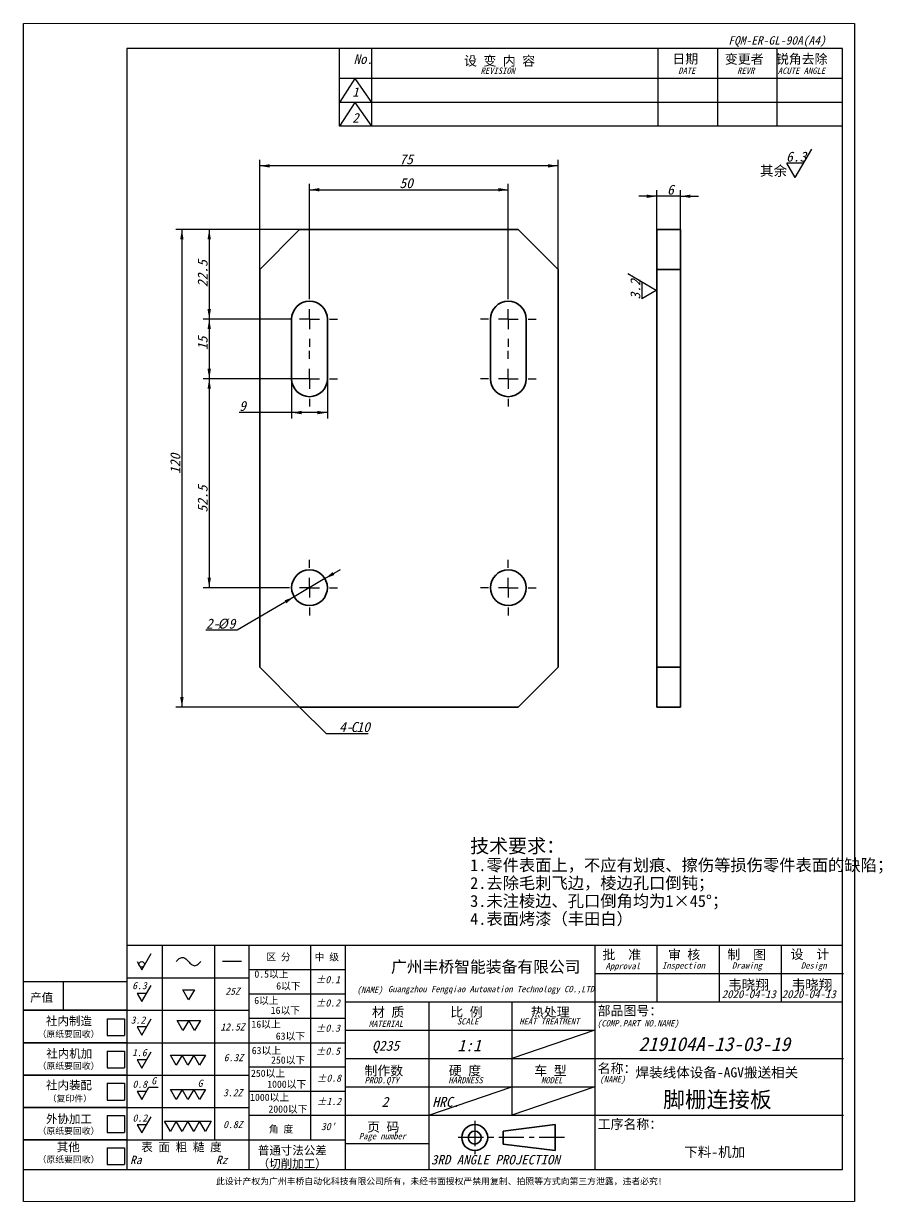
# Model space of a CAD drawing. Header units: millimetres. Extents: x -168473 to -148463, y 295526 to 306160.
# Drawn here: x -155946.7 to -155730.6, y 299283.1 to 299579.1 of the extents above; entities that cross this region are included whole.
import ezdxf

# ---------------------------------------------------------------- set-up
doc = ezdxf.new("R2010")
doc.units = ezdxf.units.MM
doc.linetypes.add('CENTER', pattern=[10.16, 6.35, -1.27, 1.27, -1.27])
doc.linetypes.add('CENTERX2', pattern=[20.32, 12.7, -2.54, 2.54, -2.54])
for name, color, linetype in [('SLD-0', 7, 'Continuous'), ('中心线层', 1, 'CENTERX2'), ('尺寸', 7, 'Continuous')]:
    doc.layers.add(name, color=color, linetype=linetype)
doc.layers.add('图框', color=7, linetype='Continuous', lineweight=20)
doc.layers.add('轮廓实线层', color=7, linetype='Continuous', lineweight=35)
doc.styles.add('SLDTEXTSTYLE0', font='')
doc.styles.add('SLDTEXTSTYLE1', font='')
doc.styles.add('SLDTEXTSTYLE2', font='')
doc.styles.add('SLDTEXTSTYLE3', font='')
doc.styles.get('SLDTEXTSTYLE0').set_extended_font_data('宋体')
doc.styles.get('SLDTEXTSTYLE1').set_extended_font_data('宋体', italic=True, bold=True)
doc.styles.get('SLDTEXTSTYLE2').set_extended_font_data('宋体')
doc.styles.get('SLDTEXTSTYLE3').set_extended_font_data('宋体', italic=True, bold=True)

msp = doc.modelspace()

# ---------------------------------------------------------------- linework, layer by layer
at = {"color": 7, "linetype": 'Continuous', "lineweight": 35}
for p, q in [((-155877.24, 299527.286), (-155887.24, 299517.286)), ((-155822.24, 299527.286), (-155877.24, 299527.286)), ((-155812.24, 299517.286), (-155822.24, 299527.286)), ((-155787.425, 299527.286), (-155781.425, 299527.286)), ((-155787.425, 299517.286), (-155787.425, 299527.286)), ((-155781.425, 299527.286), (-155781.425, 299517.286)), ((-155887.24, 299517.286), (-155887.24, 299417.286)), ((-155812.24, 299417.286), (-155812.24, 299517.286)), ((-155781.425, 299517.286), (-155787.425, 299517.286)), ((-155787.425, 299417.286), (-155787.425, 299517.286)), ((-155781.425, 299417.286), (-155781.425, 299517.286)), ((-155879.24, 299504.786), (-155879.24, 299489.786)), ((-155870.24, 299489.786), (-155870.24, 299504.786)), ((-155829.24, 299504.786), (-155829.24, 299489.786)), ((-155820.24, 299489.786), (-155820.24, 299504.786)), ((-155887.24, 299417.286), (-155877.24, 299407.286)), ((-155822.24, 299407.286), (-155812.24, 299417.286)), ((-155787.425, 299417.286), (-155781.425, 299417.286)), ((-155787.425, 299407.286), (-155787.425, 299417.286)), ((-155781.425, 299417.286), (-155781.425, 299407.286)), ((-155877.24, 299407.286), (-155822.24, 299407.286)), ((-155781.425, 299407.286), (-155787.425, 299407.286))]:
    msp.add_line(p, q, dxfattribs=at)
for centre in [(-155874.74, 299437.286), (-155824.74, 299437.286)]:
    msp.add_circle(centre, 4.5, dxfattribs=at)
for centre, start, end in [((-155874.74, 299504.786), 0, 180), ((-155824.74, 299504.786), 0, 180), ((-155874.74, 299489.786), 180, 0), ((-155824.74, 299489.786), 180, 0)]:
    msp.add_arc(centre, 4.5, start, end, dxfattribs=at)
at = {"layer": 'SLD-0'}
for p, q in [((-155946.657, 299283.05), (-155946.657, 299579.05)), ((-155737.657, 299579.05), (-155737.662, 299283.05)), ((-155867.174, 299553.243), (-155867.174, 299572.798)), ((-155859.174, 299572.798), (-155859.174, 299553.243)), ((-155787.174, 299572.798), (-155787.174, 299553.243)), ((-155772.174, 299572.798), (-155772.174, 299553.243)), ((-155757.174, 299572.798), (-155757.174, 299553.243)), ((-155740.661, 299565.243), (-155867.174, 299565.243)), ((-155863.333, 299565.243), (-155867.174, 299559.243)), ((-155863.333, 299565.243), (-155859.174, 299559.243)), ((-155740.661, 299559.243), (-155867.174, 299559.243)), ((-155863.333, 299559.243), (-155867.174, 299553.243)), ((-155863.333, 299559.243), (-155859.174, 299553.243)), ((-155740.661, 299553.243), (-155867.174, 299553.243)), ((-155887.24, 299517.286), (-155887.24, 299544.786)), ((-155812.24, 299543.286), (-155887.24, 299543.286)), ((-155812.24, 299517.286), (-155812.24, 299544.786)), ((-155874.74, 299511.786), (-155874.74, 299538.786)), ((-155874.74, 299537.286), (-155824.74, 299537.286)), ((-155824.74, 299511.786), (-155824.74, 299538.786)), ((-155787.425, 299535.653), (-155791.925, 299535.653)), ((-155787.425, 299527.286), (-155787.425, 299537.153)), ((-155781.425, 299535.653), (-155787.425, 299535.653)), ((-155781.425, 299527.286), (-155781.425, 299537.153)), ((-155781.425, 299535.653), (-155776.925, 299535.653)), ((-155877.24, 299527.286), (-155908.333, 299527.286)), ((-155906.833, 299527.286), (-155906.833, 299407.286)), ((-155877.24, 299527.286), (-155901.459, 299527.286)), ((-155899.959, 299527.286), (-155899.959, 299504.786)), ((-155881.74, 299504.786), (-155901.459, 299504.786)), ((-155879.24, 299504.786), (-155901.459, 299504.786)), ((-155899.959, 299504.786), (-155899.959, 299489.786)), ((-155874.74, 299489.786), (-155901.459, 299489.786)), ((-155879.24, 299489.786), (-155901.459, 299489.786)), ((-155899.959, 299489.786), (-155899.959, 299437.286)), ((-155879.24, 299489.786), (-155879.24, 299479.794)), ((-155870.24, 299489.786), (-155870.24, 299479.794)), ((-155879.24, 299481.294), (-155892.424, 299481.294)), ((-155870.24, 299481.294), (-155879.24, 299481.294)), ((-155870.862, 299439.569), (-155878.618, 299435.003)), ((-155870.862, 299439.569), (-155866.984, 299441.852)), ((-155881.74, 299437.286), (-155901.459, 299437.286)), ((-155878.618, 299435.003), (-155892.902, 299426.596)), ((-155892.902, 299426.596), (-155900.781, 299426.596)), ((-155877.24, 299407.286), (-155908.333, 299407.286)), ((-155946.657, 299338.287), (-155920.661, 299338.287)), ((-155936.73, 299338.287), (-155936.73, 299331.084)), ((-155920.473, 299331.084), (-155946.657, 299331.084)), ((-155925.663, 299328.952), (-155921.248, 299328.952)), ((-155925.663, 299328.952), (-155925.663, 299324.713)), ((-155921.248, 299328.952), (-155921.248, 299324.713)), ((-155925.663, 299324.713), (-155921.248, 299324.713)), ((-155865.746, 299326.054), (-155803.015, 299326.054)), ((-155803.015, 299326.054), (-155823.863, 299318.936)), ((-155920.473, 299322.948), (-155946.657, 299322.948)), ((-155925.663, 299320.852), (-155921.248, 299320.852)), ((-155925.663, 299320.852), (-155925.663, 299316.613)), ((-155921.248, 299320.852), (-155921.248, 299316.613)), ((-155865.746, 299318.936), (-155740.473, 299318.936)), ((-155925.663, 299316.613), (-155921.248, 299316.613)), ((-155920.473, 299314.812), (-155946.657, 299314.812)), ((-155925.663, 299312.752), (-155921.248, 299312.752)), ((-155925.663, 299312.752), (-155925.663, 299308.513)), ((-155921.248, 299312.752), (-155921.248, 299308.513)), ((-155865.746, 299311.817), (-155803.015, 299311.817)), ((-155844.71, 299304.698), (-155823.863, 299311.817)), ((-155803.015, 299311.817), (-155823.863, 299304.698)), ((-155920.473, 299306.677), (-155946.657, 299306.677)), ((-155925.663, 299308.513), (-155921.248, 299308.513)), ((-155925.663, 299304.652), (-155921.248, 299304.652)), ((-155925.663, 299304.652), (-155925.663, 299300.413)), ((-155921.248, 299304.652), (-155921.248, 299300.413)), ((-155925.663, 299300.413), (-155921.248, 299300.413)), ((-155920.473, 299298.541), (-155946.657, 299298.541)), ((-155865.746, 299297.58), (-155844.71, 299297.58)), ((-155925.663, 299296.552), (-155921.248, 299296.552)), ((-155925.663, 299296.552), (-155925.663, 299292.313)), ((-155921.248, 299296.552), (-155921.248, 299292.313)), ((-155925.663, 299292.313), (-155921.248, 299292.313))]:
    msp.add_line(p, q, dxfattribs=at)
at = {"layer": 'SLD-0', "color": 0}
for p, q in [((-155752.629, 299540.38), (-155748.415, 299547.522)), ((-155752.629, 299540.38), (-155754.736, 299543.951)), ((-155750.522, 299543.951), (-155754.736, 299543.951)), ((-155787.558, 299511.973), (-155794.701, 299516.187)), ((-155791.13, 299514.08), (-155791.13, 299509.867)), ((-155874.74, 299509.786), (-155874.74, 299511.786)), ((-155824.74, 299509.786), (-155824.74, 299511.786)), ((-155787.558, 299511.973), (-155791.13, 299509.867)), ((-155879.74, 299504.786), (-155881.74, 299504.786)), ((-155874.74, 299504.786), (-155877.24, 299504.786)), ((-155874.74, 299504.786), (-155874.74, 299507.286)), ((-155874.74, 299504.786), (-155874.74, 299502.286)), ((-155874.74, 299504.786), (-155872.24, 299504.786)), ((-155869.74, 299504.786), (-155867.74, 299504.786)), ((-155829.74, 299504.786), (-155831.74, 299504.786)), ((-155824.74, 299504.786), (-155827.24, 299504.786)), ((-155824.74, 299504.786), (-155824.74, 299507.286)), ((-155824.74, 299504.786), (-155824.74, 299502.286)), ((-155824.74, 299504.786), (-155822.24, 299504.786)), ((-155819.74, 299504.786), (-155817.74, 299504.786)), ((-155874.74, 299499.786), (-155874.74, 299497.786)), ((-155824.74, 299499.786), (-155824.74, 299497.786)), ((-155874.74, 299494.786), (-155874.74, 299496.786)), ((-155824.74, 299494.786), (-155824.74, 299496.786)), ((-155874.74, 299489.786), (-155874.74, 299492.286)), ((-155824.74, 299489.786), (-155824.74, 299492.286)), ((-155879.74, 299489.786), (-155881.74, 299489.786)), ((-155874.74, 299489.786), (-155877.24, 299489.786)), ((-155874.74, 299489.786), (-155874.74, 299487.286)), ((-155874.74, 299489.786), (-155872.24, 299489.786)), ((-155869.74, 299489.786), (-155867.74, 299489.786)), ((-155829.74, 299489.786), (-155831.74, 299489.786)), ((-155824.74, 299489.786), (-155827.24, 299489.786)), ((-155824.74, 299489.786), (-155824.74, 299487.286)), ((-155824.74, 299489.786), (-155822.24, 299489.786)), ((-155819.74, 299489.786), (-155817.74, 299489.786)), ((-155874.74, 299484.786), (-155874.74, 299482.786)), ((-155824.74, 299484.786), (-155824.74, 299482.786)), ((-155874.74, 299442.286), (-155874.74, 299444.286)), ((-155824.74, 299442.286), (-155824.74, 299444.286)), ((-155874.74, 299437.286), (-155874.74, 299439.786)), ((-155824.74, 299437.286), (-155824.74, 299439.786)), ((-155879.74, 299437.286), (-155881.74, 299437.286)), ((-155874.74, 299437.286), (-155877.24, 299437.286)), ((-155874.74, 299437.286), (-155874.74, 299434.786)), ((-155874.74, 299437.286), (-155872.24, 299437.286)), ((-155869.74, 299437.286), (-155867.74, 299437.286)), ((-155829.74, 299437.286), (-155831.74, 299437.286)), ((-155824.74, 299437.286), (-155827.24, 299437.286)), ((-155824.74, 299437.286), (-155824.74, 299434.786)), ((-155824.74, 299437.286), (-155822.24, 299437.286)), ((-155819.74, 299437.286), (-155817.74, 299437.286)), ((-155874.74, 299432.286), (-155874.74, 299430.286)), ((-155824.74, 299432.286), (-155824.74, 299430.286)), ((-155877.24, 299407.286), (-155870.57, 299400.616)), ((-155870.57, 299400.616), (-155860.02, 299400.616))]:
    msp.add_line(p, q, dxfattribs=at)
at = {"layer": 'SLD-0'}
for points in [[(-155887.24, 299543.286), (-155884.74, 299542.861), (-155884.74, 299543.711)], [(-155812.24, 299543.286), (-155814.74, 299543.711), (-155814.74, 299542.861)], [(-155874.74, 299537.286), (-155872.24, 299536.861), (-155872.24, 299537.711)], [(-155824.74, 299537.286), (-155827.24, 299537.711), (-155827.24, 299536.861)], [(-155787.425, 299535.653), (-155789.925, 299536.078), (-155789.925, 299535.228)], [(-155781.425, 299535.653), (-155778.925, 299535.228), (-155778.925, 299536.078)], [(-155906.833, 299527.286), (-155907.258, 299524.786), (-155906.408, 299524.786)], [(-155899.959, 299527.286), (-155900.384, 299524.786), (-155899.534, 299524.786)], [(-155899.959, 299504.786), (-155899.534, 299507.286), (-155900.384, 299507.286)], [(-155899.959, 299504.786), (-155900.384, 299502.286), (-155899.534, 299502.286)], [(-155899.959, 299489.786), (-155899.534, 299492.286), (-155900.384, 299492.286)], [(-155899.959, 299489.786), (-155900.384, 299487.286), (-155899.534, 299487.286)], [(-155879.24, 299481.294), (-155876.74, 299480.869), (-155876.74, 299481.719)], [(-155870.24, 299481.294), (-155872.74, 299481.719), (-155872.74, 299480.869)], [(-155899.959, 299437.286), (-155899.534, 299439.786), (-155900.384, 299439.786)], [(-155870.862, 299439.569), (-155868.492, 299440.471), (-155868.923, 299441.203)], [(-155878.618, 299435.003), (-155880.988, 299434.102), (-155880.557, 299433.369)], [(-155906.833, 299407.286), (-155906.408, 299409.786), (-155907.258, 299409.786)]]:
    msp.add_solid(points, dxfattribs=at)
at = {"layer": '中心线层', "linetype": 'CENTER'}
for p, q in [((-155833.188, 299303.302), (-155833.188, 299294.893)), ((-155810.642, 299299.097), (-155838.195, 299299.097))]:
    msp.add_line(p, q, dxfattribs=at)
at = {"layer": '图框'}
for p, q in [((-155737.657, 299579.05), (-155946.657, 299579.05)), ((-155946.657, 299283.05), (-155737.662, 299283.05))]:
    msp.add_line(p, q, dxfattribs=at)
at = {"layer": '图框', "lineweight": 25}
for p, q in [((-155740.661, 299572.798), (-155920.661, 299572.798)), ((-155920.661, 299572.798), (-155920.661, 299291.05)), ((-155740.661, 299291.05), (-155740.661, 299572.798)), ((-155946.657, 299291.05), (-155740.661, 299291.05))]:
    msp.add_line(p, q, dxfattribs=at)
at = {"layer": '尺寸', "color": 7, "linetype": 'Continuous'}
for p, q in [((-155920.661, 299347.413), (-155920.661, 299291.05)), ((-155911.829, 299347.41), (-155911.829, 299298.597)), ((-155898.608, 299347.41), (-155898.608, 299298.597)), ((-155889.964, 299347.41), (-155889.964, 299291.05)), ((-155874.475, 299347.41), (-155874.475, 299298.597)), ((-155865.745, 299347.413), (-155865.746, 299291.05)), ((-155865.745, 299347.413), (-155865.745, 299333.175)), ((-155896.62, 299343.395), (-155891.874, 299343.395)), ((-155920.473, 299339.275), (-155889.964, 299339.275)), ((-155889.964, 299341.308), (-155865.745, 299341.308)), ((-155889.964, 299335.207), (-155865.746, 299335.207)), ((-155946.657, 299331.084), (-155889.964, 299331.084)), ((-155889.964, 299329.105), (-155865.746, 299329.105)), ((-155946.657, 299322.948), (-155889.964, 299322.948)), ((-155889.964, 299322.948), (-155865.746, 299322.948)), ((-155889.964, 299316.902), (-155865.746, 299316.902)), ((-155946.657, 299314.812), (-155889.964, 299314.812)), ((-155889.964, 299310.8), (-155865.746, 299310.8)), ((-155946.657, 299306.677), (-155889.964, 299306.677)), ((-155889.964, 299304.698), (-155865.558, 299304.698)), ((-155946.657, 299298.541), (-155865.746, 299298.541)), ((-155920.473, 299298.541), (-155865.746, 299298.541)), ((-155920.661, 299291.05), (-155865.746, 299291.05))]:
    msp.add_line(p, q, dxfattribs=at)
at = {"layer": '尺寸'}
for p, q in [((-155920.661, 299347.413), (-155865.745, 299347.413)), ((-155916.946, 299341.278), (-155914.598, 299345.346)), ((-155865.745, 299347.413), (-155740.661, 299347.413)), ((-155803.015, 299347.41), (-155803.015, 299291.05)), ((-155787.38, 299347.41), (-155787.38, 299333.173)), ((-155771.744, 299347.41), (-155771.744, 299333.173)), ((-155756.108, 299347.41), (-155756.108, 299333.173)), ((-155740.661, 299291.05), (-155740.661, 299347.413)), ((-155918.12, 299343.312), (-155916.946, 299341.278)), ((-155803.015, 299340.292), (-155740.473, 299340.292)), ((-155916.946, 299333.254), (-155914.598, 299337.321)), ((-155905.145, 299333.72), (-155906.613, 299336.262)), ((-155906.613, 299336.262), (-155903.678, 299336.262)), ((-155903.678, 299336.262), (-155905.145, 299333.72)), ((-155915.772, 299335.287), (-155918.12, 299335.287)), ((-155918.12, 299335.287), (-155916.946, 299333.254)), ((-155865.745, 299333.175), (-155740.661, 299333.175)), ((-155844.71, 299333.173), (-155844.71, 299291.05)), ((-155823.863, 299333.173), (-155823.863, 299304.698)), ((-155916.946, 299324.869), (-155914.598, 299328.937)), ((-155906.564, 299325.998), (-155908.032, 299328.541)), ((-155908.032, 299328.541), (-155905.096, 299328.541)), ((-155905.096, 299328.541), (-155906.564, 299325.998)), ((-155905.096, 299328.541), (-155902.161, 299328.541)), ((-155903.629, 299325.998), (-155905.096, 299328.541)), ((-155902.161, 299328.541), (-155903.629, 299325.998)), ((-155915.772, 299326.903), (-155918.12, 299326.903)), ((-155918.12, 299326.903), (-155916.946, 299324.869)), ((-155915.772, 299318.614), (-155918.12, 299318.614)), ((-155918.12, 299318.614), (-155916.946, 299316.58)), ((-155916.946, 299316.58), (-155914.598, 299320.648)), ((-155908.266, 299317.282), (-155909.734, 299319.824)), ((-155909.734, 299319.824), (-155906.798, 299319.824)), ((-155906.798, 299319.824), (-155908.266, 299317.282)), ((-155906.798, 299319.824), (-155903.862, 299319.824)), ((-155905.33, 299317.282), (-155906.798, 299319.824)), ((-155903.862, 299319.824), (-155905.33, 299317.282)), ((-155902.394, 299317.282), (-155903.862, 299319.824)), ((-155903.862, 299319.824), (-155900.927, 299319.824)), ((-155900.927, 299319.824), (-155902.394, 299317.282)), ((-155915.772, 299310.665), (-155918.12, 299310.665)), ((-155918.12, 299310.665), (-155916.946, 299308.631)), ((-155916.946, 299308.631), (-155915.137, 299311.765)), ((-155915.137, 299311.765), (-155912.811, 299311.765)), ((-155908.266, 299308.631), (-155909.734, 299311.173)), ((-155909.734, 299311.173), (-155906.798, 299311.173)), ((-155906.798, 299311.173), (-155908.266, 299308.631)), ((-155906.798, 299311.173), (-155903.862, 299311.173)), ((-155905.33, 299308.631), (-155906.798, 299311.173)), ((-155903.862, 299311.173), (-155905.33, 299308.631)), ((-155902.394, 299308.631), (-155903.862, 299311.173)), ((-155903.862, 299311.173), (-155900.927, 299311.173)), ((-155900.927, 299311.173), (-155902.394, 299308.631)), ((-155916.946, 299300.265), (-155914.598, 299304.333)), ((-155865.558, 299304.698), (-155740.473, 299304.698)), ((-155915.772, 299302.299), (-155918.12, 299302.299)), ((-155918.12, 299302.299), (-155916.946, 299300.265)), ((-155909.734, 299300.667), (-155911.201, 299303.209)), ((-155911.201, 299303.209), (-155908.266, 299303.209)), ((-155908.266, 299303.209), (-155909.734, 299300.667)), ((-155908.266, 299303.209), (-155905.33, 299303.209)), ((-155906.798, 299300.667), (-155908.266, 299303.209)), ((-155905.33, 299303.209), (-155906.798, 299300.667)), ((-155903.862, 299300.667), (-155905.33, 299303.209)), ((-155905.33, 299303.209), (-155902.394, 299303.209)), ((-155902.394, 299303.209), (-155903.862, 299300.667)), ((-155900.927, 299300.667), (-155902.394, 299303.209)), ((-155902.394, 299303.209), (-155899.459, 299303.209)), ((-155899.459, 299303.209), (-155900.927, 299300.667)), ((-155865.746, 299291.05), (-155740.661, 299291.05))]:
    msp.add_line(p, q, dxfattribs=at)
msp.add_circle((-155916.946, 299342.634), 0.678, dxfattribs=at)
at = {"layer": '尺寸', "color": 7, "linetype": 'Continuous'}
msp.add_open_spline([(-155908.222, 299343.362), (-155908.019, 299343.629), (-155907.574, 299344.079), (-155906.666, 299344.536), (-155905.777, 299344.053), (-155905.146, 299343.339), (-155904.511, 299342.626), (-155903.606, 299342.143), (-155902.693, 299342.634), (-155902.254, 299343.104), (-155902.054, 299343.382)], degree=3, knots=[0, 0, 0, 0, 6.9640743, 13.2970752, 19.1216713, 26.1593704, 33.2716621, 39.1431944, 45.5778054, 52.677549, 52.677549, 52.677549, 52.677549], dxfattribs=at)
at = {"layer": '轮廓实线层'}
for p, q in [((-155826.003, 299300.724), (-155812.986, 299302.352)), ((-155826.003, 299297.47), (-155826.003, 299300.724)), ((-155812.986, 299302.352), (-155812.986, 299295.843)), ((-155812.986, 299295.843), (-155826.003, 299297.47))]:
    msp.add_line(p, q, dxfattribs=at)
for radius in [3.254, 1.627]:
    msp.add_arc((-155833.188, 299299.097), radius, 0, 359.98938, dxfattribs=at)

# ---------------------------------------------------------------- texts
at = {"layer": 'SLD-0', "linetype": 'Continuous'}
for s, height, style, p in [('FQM-ER-GL-90A(A4)', 2.11667, 'SLDTEXTSTYLE3', (-155769.404, 299573.763)), ('韦晓翔', 2.5, 'SLDTEXTSTYLE0', (-155769.441, 299336.248)), ('韦晓翔', 2.5, 'SLDTEXTSTYLE0', (-155753.474, 299336.248)), ('2020-04-13', 2, 'SLDTEXTSTYLE1', (-155771.073, 299334.135)), ('2020-04-13', 2, 'SLDTEXTSTYLE1', (-155755.99, 299334.135)), ('219104A-13-03-19', 3.5, 'SLDTEXTSTYLE1', (-155792.007, 299320.841)), ('Q235', 2.5, 'SLDTEXTSTYLE1', (-155859.006, 299320.92)), ('焊装线体设备-AGV搬送相关', 2.5, 'SLDTEXTSTYLE0', (-155792.74, 299314.214)), ('2', 2.5, 'SLDTEXTSTYLE1', (-155856.592, 299306.82)), ('HRC.', 2.5, 'SLDTEXTSTYLE1', (-155843.837, 299306.82)), ('脚栅连接板', 4, 'SLDTEXTSTYLE0', (-155785.794, 299306.662)), ('下料-机加', 2.5, 'SLDTEXTSTYLE0', (-155780.499, 299294.233)), ('此设计产权为广州丰桥自动化科技有限公司所有，未经书面授权严禁用复制、拍照等方式向第三方泄露，违者必究!', 1.5875, 'SLDTEXTSTYLE2', (-155898.253, 299287.319))]:
    msp.add_text(s, height=height, dxfattribs=dict(at, style=style)).set_placement(p)
at = {"layer": 'SLD-0', "char_height": 2.5, "attachment_point": 1, "style": 'SLDTEXTSTYLE1'}
for s, insert in [('75', (-155852.128, 299546.195)), ('50', (-155852.128, 299540.195)), ('6', (-155784.82, 299538.562)), ('9', (-155892.424, 299484.203)), ('2-', (-155900.781, 299429.505)), ('%%c', (-155897.871, 299429.505)), ('9', (-155895.107, 299429.505))]:
    msp.add_mtext(s, dxfattribs=dict(at, insert=insert))
at = {"layer": 'SLD-0', "color": 0, "attachment_point": 1}
for s, insert, char_height, style in [('6.3', (-155754.886, 299546.86), 2.5, 'SLDTEXTSTYLE1'), ('其余', (-155761.448, 299543.289), 2.5, 'SLDTEXTSTYLE0'), ('4-', (-155867.295, 299403.525), 2.5, 'SLDTEXTSTYLE1'), ('C', (-155864.385, 299403.525), 2.5, 'SLDTEXTSTYLE1'), ('10', (-155862.93, 299403.525), 2.5, 'SLDTEXTSTYLE1'), ('技术要求：', (-155834.337, 299374.146), 3.5, 'SLDTEXTSTYLE0'), ('1.零件表面上，不应有划痕、擦伤等损伤零件表面的缺陷；', (-155834.337, 299369.065), 3, 'SLDTEXTSTYLE0'), ('2.去除毛刺飞边，棱边孔口倒钝；', (-155834.337, 299364.565), 3, 'SLDTEXTSTYLE0'), ('3.未注棱边、孔口倒角均为1×45°；', (-155834.337, 299360.065), 3, 'SLDTEXTSTYLE0'), ('4.表面烤漆（丰田白）', (-155834.337, 299355.565), 3, 'SLDTEXTSTYLE0')]:
    msp.add_mtext(s, dxfattribs=dict(at, insert=insert, char_height=char_height, style=style))
at = {"layer": 'SLD-0', "char_height": 2.5, "attachment_point": 1, "rotation": 90, "style": 'SLDTEXTSTYLE1'}
for s, insert in [('22.5', (-155902.868, 299512.822)), ('15', (-155902.868, 299496.997)), ('120', (-155909.742, 299465.866)), ('52.5', (-155902.868, 299456.179))]:
    msp.add_mtext(s, dxfattribs=dict(at, insert=insert))
at = {"layer": 'SLD-0', "color": 0, "insert": (-155794.039, 299509.717), "char_height": 2.5, "attachment_point": 1, "rotation": 90, "style": 'SLDTEXTSTYLE1'}
msp.add_mtext('3.2', dxfattribs=at)
at = {"layer": '尺寸', "linetype": 'Continuous'}
for s, height, style, p in [('No.', 2.3813, 'SLDTEXTSTYLE1', (-155863.634, 299568.915)), ('设 变 内 容', 2.3813, 'SLDTEXTSTYLE0', (-155835.856, 299568.49)), ('日期', 2.3813, 'SLDTEXTSTYLE0', (-155783.499, 299569.003)), ('变更者', 2.3813, 'SLDTEXTSTYLE0', (-155770.285, 299568.949)), ('锐角去除', 2.3813, 'SLDTEXTSTYLE0', (-155757.457, 299568.963)), ('REVISION', 1.5875, 'SLDTEXTSTYLE1', (-155831.711, 299566.416)), ('DATE', 1.5875, 'SLDTEXTSTYLE1', (-155782.014, 299566.416)), ('REVR', 1.5875, 'SLDTEXTSTYLE1', (-155767.172, 299566.416)), ('ACUTE ANGLE', 1.5875, 'SLDTEXTSTYLE1', (-155756.942, 299566.416)), ('1', 2.381, 'SLDTEXTSTYLE1', (-155863.997, 299560.647)), ('2', 2.381, 'SLDTEXTSTYLE1', (-155863.957, 299554.186)), ('批  准', 2.3813, 'SLDTEXTSTYLE0', (-155801.059, 299343.907)), ('审 核', 2.3813, 'SLDTEXTSTYLE0', (-155784.584, 299343.894)), ('制  图', 2.3813, 'SLDTEXTSTYLE0', (-155769.662, 299343.92)), ('设  计', 2.3813, 'SLDTEXTSTYLE0', (-155753.757, 299343.987)), ('广州丰桥智能装备有限公司', 2.91042, 'SLDTEXTSTYLE0', (-155854.237, 299340.57)), ('Approval', 1.5875, 'SLDTEXTSTYLE1', (-155800.27, 299341.416)), ('Inspection', 1.5875, 'SLDTEXTSTYLE1', (-155786.08, 299341.559)), ('Drawing', 1.5875, 'SLDTEXTSTYLE1', (-155768.496, 299341.559)), ('Design', 1.5875, 'SLDTEXTSTYLE1', (-155751.158, 299341.559)), ('6.3', 1.8, 'SLDTEXTSTYLE1', (-155919.335, 299336.388)), ('(NAME)', 1.5875, 'SLDTEXTSTYLE1', (-155862.852, 299335.426)), ('Guangzhou Fengqiao Automation Technology CO.,LTD', 1.5875, 'SLDTEXTSTYLE1', (-155854.99, 299335.63)), ('材 质', 2.3813, 'SLDTEXTSTYLE0', (-155859.028, 299329.444)), ('比 例', 2.3813, 'SLDTEXTSTYLE0', (-155839.321, 299329.47)), ('热处理', 2.3813, 'SLDTEXTSTYLE0', (-155819.071, 299329.457)), ('部品图号：', 2.3813, 'SLDTEXTSTYLE0', (-155802.278, 299329.806)), ('3.2', 1.8, 'SLDTEXTSTYLE1', (-155919.711, 299327.738)), ('MATERIAL', 1.5875, 'SLDTEXTSTYLE1', (-155859.837, 299326.929)), ('SCALE', 1.5875, 'SLDTEXTSTYLE1', (-155837.665, 299327.519)), ('HEAT TREATMENT', 1.5875, 'SLDTEXTSTYLE1', (-155821.981, 299327.519)), ('(COMP.PART NO.NAME)', 1.5875, 'SLDTEXTSTYLE1', (-155802.425, 299327.019)), ('1.6', 1.8, 'SLDTEXTSTYLE1', (-155919.365, 299319.561)), ('1:1', 2.9104, 'SLDTEXTSTYLE1', (-155837.542, 299320.774)), ('制作数', 2.3813, 'SLDTEXTSTYLE0', (-155860.931, 299314.724)), ('硬 度', 2.3813, 'SLDTEXTSTYLE0', (-155839.704, 299314.724)), ('车 型', 2.3813, 'SLDTEXTSTYLE0', (-155818.204, 299314.737)), ('名称：', 2.3813, 'SLDTEXTSTYLE0', (-155802.278, 299315.31)), ('0.8', 1.8, 'SLDTEXTSTYLE1', (-155919.246, 299311.617)), ('PROD.QTY', 1.5875, 'SLDTEXTSTYLE1', (-155860.893, 299312.721)), ('HARDNESS', 1.5875, 'SLDTEXTSTYLE1', (-155839.824, 299312.721)), ('MODEL', 1.5875, 'SLDTEXTSTYLE1', (-155816.515, 299312.721)), ('(NAME)', 1.5875, 'SLDTEXTSTYLE1', (-155801.805, 299312.952)), ('0.2', 1.8, 'SLDTEXTSTYLE1', (-155919.236, 299303.123)), ('工序名称：', 2.3813, 'SLDTEXTSTYLE0', (-155802.278, 299301.291)), ('页 码', 2.3813, 'SLDTEXTSTYLE0', (-155860.253, 299300.573)), ('表 面 粗 糙 度', 2.1167, 'SLDTEXTSTYLE0', (-155917.049, 299295.637)), ('Page number', 1.5875, 'SLDTEXTSTYLE1', (-155862.321, 299298.667)), ('Ra             Rz', 2.11667, 'SLDTEXTSTYLE1', (-155919.856, 299292.436)), ('普通寸法公差', 2.1167, 'SLDTEXTSTYLE0', (-155887.721, 299294.81)), ('3RD ANGLE PROJECTION', 2.38125, 'SLDTEXTSTYLE1', (-155844.19, 299292.344)), ('（切削加工）', 2.1167, 'SLDTEXTSTYLE0', (-155887.75, 299291.469))]:
    msp.add_text(s, height=height, dxfattribs=dict(at, style=style)).set_placement(p)
at = {"layer": '尺寸', "color": 7, "linetype": 'Continuous'}
for s, height, style, p in [('区 分', 1.8, 'SLDTEXTSTYLE0', (-155885.613, 299343.594)), ('中 级', 1.8, 'SLDTEXTSTYLE0', (-155873.443, 299343.564)), ('0.5以上', 1.8, 'SLDTEXTSTYLE0', (-155888.592, 299339.294)), ('±0.1', 1.8, 'SLDTEXTSTYLE1', (-155873.192, 299337.893)), ('25Z', 1.8, 'SLDTEXTSTYLE1', (-155895.945, 299334.975)), ('6以下', 1.8, 'SLDTEXTSTYLE0', (-155883.114, 299336.305)), ('产值', 2.1167, 'SLDTEXTSTYLE0', (-155944.992, 299333.226)), ('6以上', 1.8, 'SLDTEXTSTYLE0', (-155888.634, 299332.652)), ('±0.2', 1.8, 'SLDTEXTSTYLE1', (-155873.192, 299332.042)), ('16以下', 1.8, 'SLDTEXTSTYLE0', (-155884.488, 299330.184)), ('社内制造', 2.1167, 'SLDTEXTSTYLE0', (-155941.007, 299327.322)), ('12.5Z', 1.8, 'SLDTEXTSTYLE1', (-155897.153, 299326.006)), ('16以上', 1.8, 'SLDTEXTSTYLE0', (-155889.346, 299326.685)), ('±0.3', 1.8, 'SLDTEXTSTYLE1', (-155873.192, 299325.699)), ('（原纸要回收）', 1.5875, 'SLDTEXTSTYLE0', (-155943.121, 299324.339)), ('63以下', 1.8, 'SLDTEXTSTYLE0', (-155883.218, 299323.695)), ('社内机加', 2.1167, 'SLDTEXTSTYLE0', (-155940.947, 299319.134)), ('63以上', 1.8, 'SLDTEXTSTYLE0', (-155889.261, 299320.074)), ('±0.5', 1.8, 'SLDTEXTSTYLE1', (-155873.192, 299319.914)), ('（原纸要回收）', 1.5875, 'SLDTEXTSTYLE0', (-155943.121, 299316.319)), ('6.3Z', 1.8, 'SLDTEXTSTYLE1', (-155896.31, 299318.296)), ('250以下', 1.8, 'SLDTEXTSTYLE0', (-155884.408, 299317.685)), ('250以上', 1.8, 'SLDTEXTSTYLE0', (-155889.458, 299314.361)), ('社内装配', 2.1167, 'SLDTEXTSTYLE0', (-155941.001, 299311.201)), ('G', 1.8, 'SLDTEXTSTYLE1', (-155914.536, 299312.487)), ('G', 1.8, 'SLDTEXTSTYLE1', (-155902.866, 299311.86)), ('1000以下', 1.8, 'SLDTEXTSTYLE0', (-155885.373, 299311.609)), ('±0.8', 1.8, 'SLDTEXTSTYLE1', (-155872.923, 299313.14)), ('（复印件）', 1.5875, 'SLDTEXTSTYLE0', (-155940.569, 299308.129)), ('3.2Z', 1.8, 'SLDTEXTSTYLE1', (-155896.489, 299309.468)), ('1000以上', 1.8, 'SLDTEXTSTYLE0', (-155889.674, 299308.316)), ('2000以下', 1.8, 'SLDTEXTSTYLE0', (-155885.069, 299305.359)), ('±1.2', 1.8, 'SLDTEXTSTYLE1', (-155872.923, 299307.277)), ('外协加工', 2.1167, 'SLDTEXTSTYLE0', (-155941.001, 299302.708)), ('（原纸要回收）', 1.5875, 'SLDTEXTSTYLE0', (-155943.121, 299299.987)), ('0.8Z', 1.8, 'SLDTEXTSTYLE1', (-155896.459, 299301.481)), ('角 度', 1.8, 'SLDTEXTSTYLE0', (-155884.966, 299300.322)), ("30'", 1.8, 'SLDTEXTSTYLE1', (-155871.866, 299300.971)), ('其他', 2.1167, 'SLDTEXTSTYLE0', (-155938.295, 299295.637)), ('（原纸要回收）', 1.5875, 'SLDTEXTSTYLE0', (-155943.121, 299292.815))]:
    msp.add_text(s, height=height, dxfattribs=dict(at, style=style)).set_placement(p)

doc.saveas('drawing.dxf')
